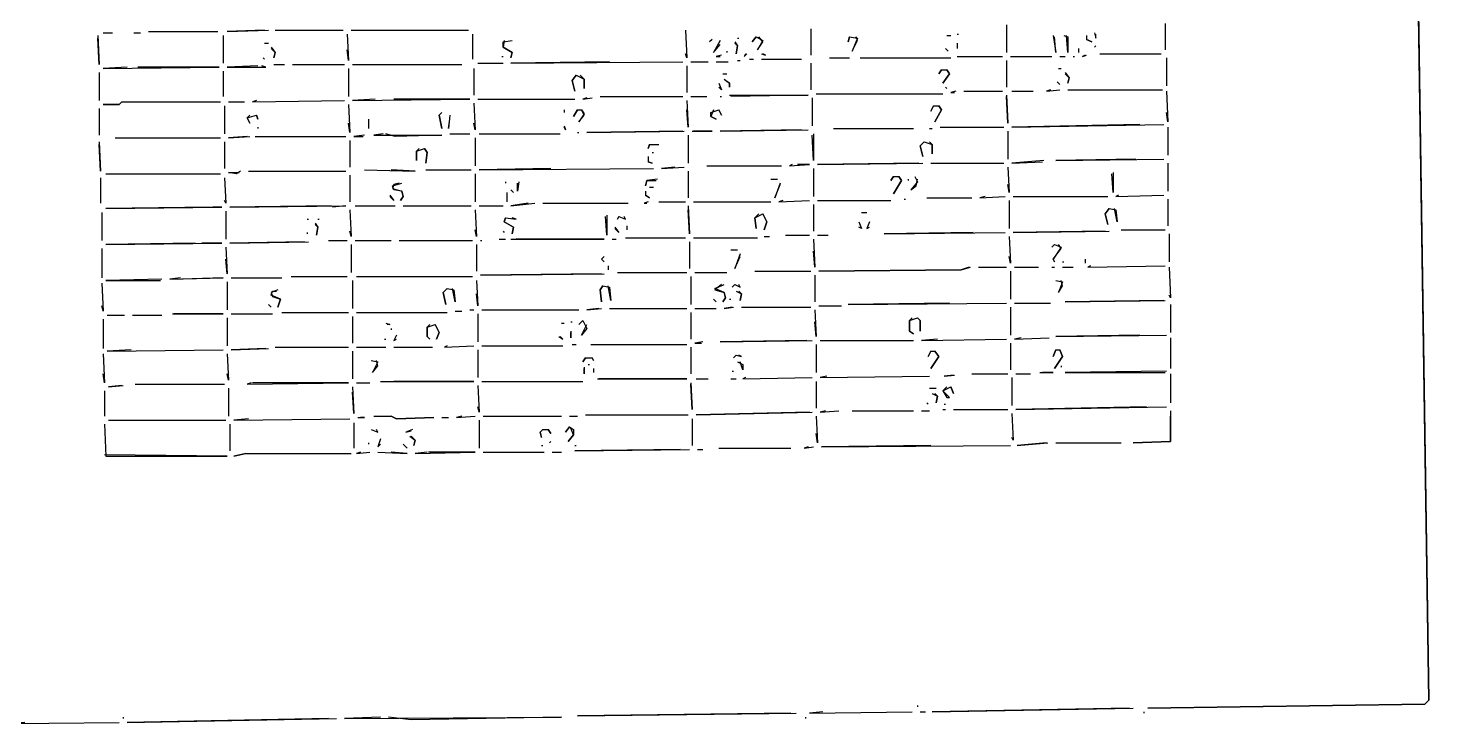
# Model space of a CAD drawing. Extents: x 0 to 16407, y 159 to 1115.
# Drawn here: x 9915.1 to 10178, y 226.2 to 356.9 of the extents above; entities that cross this region are included whole.
import ezdxf

# ---------------------------------------------------------------- set-up
doc = ezdxf.new("R2010")
doc.units = 0
doc.layers.add('RASTER_VECTOR_LINEWORK', color=5, linetype='CONTINUOUS')

msp = doc.modelspace()

# ---------------------------------------------------------------- linework, layer by layer
at = {"layer": 'RASTER_VECTOR_LINEWORK'}
for points in [[(10166, 1027.5), (10178, 230.75), (10177.25, 230), (10125.25, 229.25), (10177.25, 230), (10178, 230.75), (10166, 1022.75)], [(10128.5, 357.75), (10128.5, 352.75)], [(9928.25, 355.5), (9928.5, 350), (9928.25, 355)], [(9929.25, 356), (9931, 356)], [(9935, 356), (9936.25, 356)], [(9937.75, 356.25), (9950.75, 356.25)], [(9951.75, 355.5), (9951.75, 350.25)], [(9959.5, 356.5), (9952.5, 356.25), (9960.25, 356.5)], [(9961.5, 356.5), (9974.25, 356.5)], [(9975, 355.75), (9975.25, 350.75), (9975, 352.75)], [(9975.75, 356.5), (9997.75, 356.5)], [(9998.5, 355.75), (9998.5, 351)], [(10038.5, 356.5), (10038.75, 351.25), (10038.5, 352)], [(10048.25, 355), (10048.5, 355)], [(10051.75, 355.25), (10051, 354.25), (10051.75, 355.25), (10053, 354.5), (10052, 352.75), (10053, 354.25), (10052.25, 355.25)], [(10062, 356.75), (10062, 351.75)], [(10069.25, 355.25), (10069, 354.25), (10069.25, 355.25), (10070.75, 355), (10069.75, 352.5), (10070.75, 354.5), (10070.5, 355.25)], [(10087.5, 355.5), (10088.25, 355.5)], [(10089.5, 355.75), (10089.75, 355.75)], [(10098.75, 357.5), (10098.75, 352.25)], [(10107.5, 355.5), (10108, 352.25), (10107.75, 355.25)], [(10109.5, 355.5), (10110.25, 355.25), (10110.25, 352.25), (10110, 355.5)], [(10113.75, 355.5), (10113.75, 354.75), (10114.75, 354.25), (10113.75, 354.75)], [(10115.25, 356), (10115.5, 355), (10115.5, 355.75)], [(9959.5, 354), (9960.25, 354)], [(9960.75, 353.25), (9961.5, 352.25), (9961.25, 351.25), (9961.5, 352.25), (9960.75, 353)], [(10004.5, 354.5), (10004.25, 353.25), (10006, 352.25), (10005.75, 351.25), (10006, 352.25), (10004.25, 353.25), (10004.25, 354.25), (10006, 354.5)], [(10043.5, 354.75), (10043, 354.25)], [(10045, 354.5), (10043.75, 352.25), (10045, 353.75)], [(10046.25, 352.5), (10046.25, 352.25)], [(10047.75, 354.25), (10048.25, 353.5), (10048, 352), (10048.25, 353.5), (10047.75, 354)], [(10087.25, 353), (10087.75, 352.5)], [(10089.5, 354), (10089.5, 353)], [(10112.25, 353), (10112.25, 352.25)], [(10115.5, 353.5), (10115.25, 353.25)], [(9958.25, 349.75), (9952.5, 349.5), (9959.75, 349.5), (9959, 349.75)], [(9959.25, 351.25), (9959.5, 351)], [(9961.25, 350), (9963.25, 350)], [(9964.75, 350), (9974.5, 350)], [(9976, 350), (9996.5, 350)], [(9999.5, 350.25), (10004.25, 350.25)], [(10004, 351.5), (10004.25, 351.5)], [(10024.25, 350.5), (10005.75, 350.25), (10038, 350.5)], [(10038.75, 349.75), (10038.75, 344.75)], [(10039.5, 350.5), (10042.75, 350.5)], [(10045.25, 351.75), (10044.25, 351.5), (10045, 351.5)], [(10044.25, 350.5), (10046.5, 350.5)], [(10048.25, 350.75), (10048.75, 350.75)], [(10049.75, 352), (10049.5, 351.5), (10050, 352)], [(10050.5, 351), (10051.25, 351)], [(10052.75, 352), (10053.5, 351.75), (10053, 352)], [(10052.75, 351), (10060.25, 351)], [(10062, 350.25), (10062, 345.25)], [(10065.5, 351.25), (10069.25, 351.25)], [(10071.25, 351.25), (10088.25, 351.25)], [(10089.5, 351.5), (10098, 351.5)], [(10098.75, 350.75), (10098.75, 345.75)], [(10099.5, 351.5), (10107.25, 351.5)], [(10108.75, 351.5), (10109.75, 351.5)], [(10111.25, 351.5), (10111.5, 351.5)], [(10113.5, 351.75), (10113, 351.5), (10113.75, 351.75)], [(10116.25, 352), (10127.75, 352)], [(10128.75, 351.25), (10128.75, 346)], [(9928.5, 348.5), (9928.5, 343.25)], [(9933.75, 349.5), (9929.25, 349.25), (9951, 349.5), (9935.75, 349.5)], [(9951.75, 348.75), (9951.75, 344)], [(9975.25, 349.25), (9975.25, 344)], [(9998.75, 349.25), (9998.75, 344.25)], [(10018, 348), (10017.25, 347), (10017.75, 345), (10017.25, 347), (10018, 348), (10019.5, 347.25), (10019.5, 345.5), (10019.5, 347.25), (10018.75, 348)], [(10045.5, 348.25), (10046.25, 348.25)], [(10045.75, 347.25), (10046.75, 346.5), (10046.75, 345.75), (10046.75, 346.5), (10046, 347)], [(10086.5, 349), (10086, 348.25), (10086.5, 349), (10087.5, 349), (10088, 348.25), (10086.75, 346.5), (10088, 348.25), (10087.5, 349)], [(10108.5, 349.25), (10109, 349.25)], [(10109.75, 348.5), (10110.5, 347.5), (10110.25, 346.5), (10110.5, 347.5), (10109.75, 348.25)], [(10044.75, 346.5), (10045.25, 345.25), (10044.75, 345.75)], [(10063, 344.5), (10086.75, 344.5)], [(10087.25, 345.75), (10087.5, 345.5)], [(10089.25, 345), (10088.25, 344.75), (10089, 344.75)], [(10090.75, 345), (10098, 345)], [(10099.75, 345), (10103.75, 345)], [(10107, 345.25), (10106.25, 345), (10108.75, 345.25)], [(10108.25, 346.75), (10108.75, 346.25)], [(10110.25, 345.25), (10128, 345.25)], [(10128.75, 345), (10129, 339.25), (10128.75, 341)], [(9928.5, 341.75), (9928.5, 336.75)], [(9932.75, 343), (9932.25, 342.5), (9929.25, 342.5), (9932.25, 342.5), (9932.75, 343), (9951.25, 343)], [(9952, 342.25), (9952, 337)], [(9952.75, 343), (9955.75, 343)], [(9958, 343.25), (9957.25, 343), (9974.5, 343.25)], [(9975.25, 342.5), (9975.5, 337.25), (9975.25, 339)], [(9980.25, 343.5), (9976, 343.25), (9998, 343.5), (9983.75, 343.5)], [(9998.75, 342.75), (9999, 337.75), (9998.75, 339)], [(9999.5, 343.5), (10017.75, 343.5)], [(10020, 343.75), (10019.25, 343.5), (10021, 343.75)], [(10022.5, 344), (10038, 344)], [(10038.75, 343.25), (10039, 338.25), (10038.75, 341.5)], [(10039.5, 344), (10042.5, 344)], [(10045, 344), (10045.25, 344)], [(10046.75, 344.25), (10061.5, 344.25), (10047, 344)], [(10062.25, 343.75), (10062.25, 338.5)], [(10085, 342.25), (10084.5, 341.25), (10085, 342.25), (10086, 342.25), (10086.5, 341.5), (10085.25, 339.25), (10086.5, 341.5), (10086, 342.25)], [(10098.75, 344.25), (10099, 339), (10098.75, 344)], [(9956.75, 340.5), (9956.25, 340), (9956.75, 339), (9956.25, 340), (9958, 340.5), (9958.25, 339.75), (9958, 340.5)], [(9979, 339.75), (9979, 338)], [(9992.75, 341), (9992.25, 340.5), (9992.75, 338), (9992.25, 340.5)], [(9994.25, 340.5), (9994, 338), (9994.25, 339.75)], [(10015.75, 341.5), (10015.75, 341)], [(10018.25, 341.5), (10017.5, 340.25), (10018.25, 341.5), (10019, 341.5), (10019.5, 340.75), (10018.5, 339.25), (10019.5, 340.5), (10019, 341.5)], [(10043.75, 341.5), (10043.25, 340.25), (10044.25, 339.75), (10043.25, 340.25), (10043.25, 341), (10044.75, 341.5), (10045.25, 340.5), (10044.75, 341.5)], [(9956.25, 336.5), (9952.75, 336.25), (9956.75, 336.5)], [(9957.75, 336.5), (9974.75, 336.5)], [(9958.25, 338.25), (9958.25, 338)], [(9978.25, 336.75), (9976.25, 336.5), (9978, 336.5)], [(9981.75, 337), (9980, 336.75), (9992.75, 336.75), (9984, 336.5), (9982.25, 337)], [(9994.25, 337), (9998, 337)], [(9999.75, 337), (10015, 337)], [(10015.75, 338.5), (10016, 337.75), (10015.75, 338.25)], [(10018.25, 337.25), (10018.5, 337.25)], [(10038, 337.5), (10020, 337.25), (10038.25, 337.5)], [(10039, 336.75), (10039, 331.5)], [(10039.75, 337.5), (10043.5, 337.5), (10040, 337.5)], [(10060.25, 337.75), (10045, 337.5), (10061.5, 337.75)], [(10062.5, 337), (10062.5, 332), (10062.25, 336.75)], [(10066.25, 338), (10081.25, 338)], [(10084.25, 338), (10084.75, 338)], [(10086.25, 338.25), (10098.25, 338.25)], [(10099, 337.5), (10099, 332.25)], [(10123.75, 338.75), (10099.75, 338.25), (10128.25, 338.75)], [(10129, 338.25), (10129, 333)], [(9928.5, 335.5), (9928.75, 330), (9928.5, 335)], [(9931.5, 336.25), (9951.25, 336.25)], [(9952, 335.5), (9952, 330.5)], [(9975.5, 335.75), (9975.5, 330.75)], [(9988.5, 334.25), (9988, 333.75), (9988, 332), (9988, 333.75), (9989.5, 334.25), (9990, 333.5), (9989.75, 331.5), (9990, 333.5), (9989.5, 334.25)], [(9999, 336.25), (9999, 331)], [(10031.75, 335), (10031.5, 334.25), (10031.75, 335), (10033.5, 335)], [(10083.25, 335.5), (10082.5, 334.75), (10083, 332.75), (10082.5, 334.75), (10083.25, 335.5), (10084.75, 335), (10084.75, 333.25), (10084.75, 335), (10084.25, 335.5)], [(10031.5, 332.75), (10031.5, 331.75), (10032.25, 331.5), (10031.5, 331.75)], [(10032.25, 333.5), (10032.5, 333.5)], [(10058.5, 331.25), (10058, 331), (10061.75, 331.25), (10059.5, 331.25)], [(10082.25, 331.5), (10063.25, 331.25), (10083, 331.5)], [(10084.5, 331.5), (10098.25, 331.5)], [(10105.75, 332), (10099.75, 331.5), (10105.5, 331.75)], [(10123, 332.25), (10108, 332), (10128.25, 332.25)], [(10129, 331.5), (10129, 326.25)], [(9928.75, 328.75), (9928.75, 324)], [(9929.75, 329.5), (9951.25, 329.5)], [(9952, 328.75), (9952.25, 324), (9952, 324.5)], [(9955, 330), (9954.25, 329.5), (9952.75, 329.75), (9954.75, 329.75)], [(9956.5, 330), (9974.75, 330)], [(9975.5, 329.25), (9975.5, 324.25)], [(9978.25, 330.25), (9987.75, 330), (9983.25, 330.25)], [(9989.75, 330.25), (9998.25, 330.25)], [(9999, 329.5), (9999, 324.25)], [(10013.25, 330.5), (9999.75, 330.25), (10032.5, 330.5)], [(10036.5, 330.75), (10034, 330.5), (10038.25, 330.75)], [(10039, 330), (10039, 325)], [(10042.5, 331), (10056.5, 331)], [(10062.5, 330.5), (10062.5, 325.25)], [(10077.5, 329), (10077, 328.25), (10077.5, 329), (10078.5, 329), (10079, 328.25), (10077.5, 325.75), (10079, 328.25), (10078.5, 329)], [(10081.5, 329), (10082, 328), (10080.75, 326.5), (10081.75, 327.25), (10082, 328.5)], [(10099, 330.75), (10099.25, 326), (10099, 327.5)], [(10118.75, 329.75), (10118.75, 326), (10118.5, 329.5)], [(9984.75, 327.75), (9983.75, 327.5), (9983.5, 326.75), (9985.25, 326.25), (9985.5, 325.25), (9985, 324.5), (9985.5, 325.25), (9985.25, 326.25), (9983.75, 326.5), (9983.5, 327.25), (9985.25, 327.75)], [(10004.75, 328), (10004.75, 327.75)], [(10005, 326), (10005, 324.25)], [(10005.75, 326.5), (10006.25, 326)], [(10007.25, 328), (10007, 326.25), (10007, 327.75)], [(10033.25, 328.5), (10031.25, 328.25), (10031, 327.25), (10031.25, 328.25), (10033, 328.25)], [(10031, 326.25), (10031, 325.5), (10031.75, 325), (10031, 325.5)], [(10031.75, 327), (10032.5, 327)], [(10054.5, 328.5), (10055.75, 328.5)], [(10056.25, 327.75), (10055.25, 325), (10056.25, 327.5)], [(10080.25, 328.5), (10080.25, 328.25)], [(9972, 323.5), (9953, 323.25), (9974.75, 323.5), (9972.25, 323.25)], [(9976.5, 323.5), (9984, 323.5)], [(9983, 325.5), (9983.75, 324.5), (9983, 325.25)], [(9985.5, 323.5), (9998.25, 323.5)], [(9999.75, 323.5), (10004.25, 323.5)], [(10009, 324), (10005.75, 323.5), (10010.25, 324)], [(10011.75, 324), (10027.75, 324)], [(10031.5, 324.25), (10030.75, 324), (10031.25, 324)], [(10033.5, 324.25), (10038.5, 324.25)], [(10039, 323.5), (10039.25, 318.25), (10039, 322.75)], [(10040, 324.25), (10054.5, 324.25)], [(10056.75, 324.5), (10056, 324.25), (10061.75, 324.5)], [(10062.5, 323.75), (10062.5, 318.75)], [(10063.25, 324.5), (10077, 324.5)], [(10079.5, 324.75), (10079.75, 324.75)], [(10083.75, 325), (10092.25, 325)], [(10094.75, 325.25), (10093.75, 325), (10098.5, 325.25)], [(10099.25, 324.5), (10099.25, 319.25)], [(10100, 325.25), (10117.75, 325.25)], [(10119.75, 325.5), (10119.25, 325.25), (10128.25, 325.5)], [(10129, 324.75), (10129, 319.75)], [(9929, 322.25), (9929, 317)], [(9949.5, 323.25), (9929.75, 323), (9951.5, 323.25), (9949.75, 323.25)], [(9952.25, 322.5), (9952.25, 317.25)], [(9967.5, 321), (9967.75, 321)], [(9969.5, 321), (9969.75, 321)], [(9975.5, 322.75), (9975.75, 317.75), (9975.5, 318.75)], [(9999, 322.75), (9999.25, 317.75), (9999, 319)], [(10004.75, 321.25), (10004.5, 320.5), (10006.25, 319.5), (10006, 318.25), (10006.25, 319.5), (10004.5, 320.5), (10004.75, 321.25), (10006.75, 321), (10006, 321.25)], [(10023.75, 321.75), (10023.75, 318), (10023.5, 321.5)], [(10026, 321.5), (10025.75, 321), (10026, 321.5), (10027.25, 321), (10027, 321.5)], [(10052.25, 322), (10051.5, 321.25), (10051.75, 319.25), (10051.5, 321.25), (10053, 322), (10053.75, 320.5), (10053.25, 319), (10053.75, 320.5), (10053, 322)], [(10071.5, 322.25), (10072.5, 322.25)], [(10118, 323), (10117.25, 322), (10117.75, 320), (10117.25, 322), (10118, 323), (10119.25, 322.75), (10119.5, 320.5), (10119, 323)], [(9967.5, 318.5), (9967.5, 318.25)], [(9969, 320.25), (9969.5, 319.5), (9969.25, 318), (9969.5, 319.5), (9969, 320)], [(10004.25, 318.75), (10004.5, 318.5)], [(10025.25, 319.5), (10026, 318.5), (10025.25, 319.25)], [(10027.5, 319.75), (10027.5, 319)], [(10071, 320.5), (10071.5, 319.25), (10071, 319.5)], [(10073, 320.5), (10072.5, 319.25), (10073, 319.5)], [(10092.5, 318.5), (10075.75, 318.25), (10098.5, 318.5)], [(10117.25, 318.75), (10100, 318.5), (10118, 318.75)], [(10120.25, 319), (10128.5, 319)], [(10129.25, 318.25), (10129.25, 313)], [(9929, 315.5), (9929, 310)], [(9946.5, 316.5), (9929.75, 316.25), (9951.5, 316.5), (9947.75, 316.5)], [(9952.25, 315.75), (9952.5, 310.75), (9952.25, 313.5)], [(9967, 316.75), (9953, 316.5), (9967.75, 316.75)], [(9971.5, 317), (9975, 317)], [(9975.75, 316.25), (9975.75, 311)], [(9976.5, 317), (9983.25, 317)], [(9984.75, 317), (9998.5, 317)], [(9999.25, 316.25), (9999.25, 311.25)], [(10000, 317), (10000.25, 317)], [(10003.5, 317.25), (10004.75, 317.25)], [(10005.75, 317.25), (10023.25, 317.25), (10006.75, 317.25)], [(10024.75, 317.25), (10025.5, 317.25)], [(10027.25, 317.5), (10038.5, 317.5)], [(10039.25, 316.75), (10039.25, 311.75)], [(10040, 317.5), (10052, 317.5)], [(10053.25, 317.75), (10054.25, 317.75)], [(10057.25, 318), (10061.75, 318)], [(10062.5, 317.25), (10062.75, 312), (10062.5, 315)], [(10063.25, 318), (10065.25, 318)], [(10099.25, 317.75), (10099.5, 312.75), (10099.25, 314)], [(10107.75, 316.25), (10107.25, 315.75), (10107.75, 316.25), (10109, 315.75), (10107.5, 313.5), (10107.75, 313), (10107.5, 313.5), (10109, 315.5), (10108.5, 316.25)], [(10023.25, 314), (10022.75, 313.5), (10023.25, 313), (10022.75, 313.5)], [(10047, 315.25), (10048.25, 315.25)], [(10048.75, 314.5), (10047.75, 311.75), (10048.75, 314)], [(10109.25, 313), (10109.5, 313)], [(10113.5, 313.5), (10113.5, 312.75)], [(9964.5, 310.25), (9975, 310.25)], [(9976.75, 310.25), (9998.5, 310.25)], [(10022.75, 310.75), (10000, 310.5), (10023.25, 310.75)], [(10024, 312.25), (10024, 311.5)], [(10025.75, 311), (10038.75, 311)], [(10039.5, 310.25), (10039.5, 305)], [(10040.25, 311), (10046.25, 311)], [(10051.5, 311.25), (10062, 311.25)], [(10062.75, 310.5), (10062.75, 305.5)], [(10091.75, 312), (10090.25, 311.5), (10063.5, 311.25), (10090.25, 311.5), (10092, 312)], [(10093.5, 312), (10098.75, 312)], [(10099.5, 311.25), (10099.5, 306)], [(10100.25, 312), (10104.75, 312)], [(10107.25, 312), (10107.75, 312)], [(10109.25, 312), (10111.25, 312)], [(10114.5, 312.25), (10114, 312), (10128.5, 312.25)], [(10129.25, 312), (10129.5, 306.25), (10129.25, 306.75)], [(9929, 309), (9929.25, 303.75), (9929, 304.75)], [(9940.25, 309.75), (9929.75, 309.5), (9940, 309.5)], [(9943.75, 310), (9941.75, 309.75), (9951.75, 310), (9944, 309.75)], [(9952.5, 309.25), (9952.5, 304)], [(9953.25, 310), (9962.75, 310)], [(9962, 307.75), (9960.75, 307.25), (9961, 306.5), (9962.5, 306), (9962, 304.5), (9962.5, 306), (9960.75, 306.75), (9961, 307.5), (9961.75, 307.5)], [(9976, 309.5), (9976, 304.25)], [(9993.75, 308), (9993, 307.25), (9993.5, 305), (9993, 307.25), (9993.75, 308), (9995, 307.75), (9995.25, 305.5), (9994.75, 308)], [(9999.25, 309.5), (9999.5, 304.75), (9999.25, 307)], [(10023, 308.5), (10022.5, 307.75), (10022.75, 305.5), (10022.5, 307.75), (10023, 308.5), (10024.25, 308.25), (10024.5, 305.75), (10024, 308.5)], [(10045.25, 308.75), (10044, 307.75), (10045.75, 307.25), (10046, 306.25), (10045.5, 305.5), (10046, 306.25), (10045.75, 307.25), (10044, 308), (10045.75, 308.75)], [(10047.75, 308.75), (10047.25, 308.25), (10047.75, 308.75), (10048.75, 308.25), (10048.5, 308.75)], [(10108, 309.5), (10109.25, 309.25), (10108.5, 307.25), (10109.25, 308.5), (10109, 309.5)], [(9960.25, 305), (9960.75, 304.5)], [(10043.75, 306), (10044.25, 305.5)], [(10046.75, 306), (10047, 306)], [(10048, 307.5), (10049, 307), (10048.75, 305.75), (10049, 307), (10048.5, 307.5)], [(10088, 305.25), (10069, 305), (10098.75, 305.25)], [(10100.25, 305.25), (10107, 305.25)], [(10128.25, 305.75), (10109.75, 305.5), (10128.5, 305.75)], [(10129.5, 305), (10129.5, 299.75)], [(9930, 303), (9933.25, 303)], [(9934.75, 303), (9940.25, 303)], [(9942.25, 303.25), (9951.75, 303.25), (9942.5, 303.25)], [(9952.5, 302.5), (9952.5, 297.25)], [(9953.25, 303.25), (9961, 303.25)], [(9962.75, 303.5), (9975.25, 303.5)], [(9976, 302.75), (9976, 297.75)], [(9976.75, 303.5), (9993.75, 303.5)], [(9995.25, 303.75), (9996.5, 303.75)], [(9998, 304), (9998.75, 304)], [(9999.5, 303.25), (9999.5, 298)], [(10000.25, 304), (10018.5, 304)], [(10022.25, 304.25), (10020, 304), (10022.75, 304.25)], [(10024.25, 304.25), (10038.75, 304.25)], [(10039.5, 303.5), (10039.5, 298.5)], [(10040.25, 304.25), (10044.25, 304.25)], [(10047.25, 304.5), (10045.75, 304.25), (10047.5, 304.5)], [(10049, 304.5), (10062, 304.5)], [(10062.75, 304), (10063, 299), (10062.75, 301.75)], [(10063.5, 304.75), (10067.75, 304.75)], [(10081, 302.5), (10080.5, 302), (10080.5, 300), (10081.25, 299.5), (10080.5, 300), (10080.5, 302), (10082, 302.5), (10082.5, 302), (10082.5, 300), (10082.5, 302), (10082, 302.5)], [(10099.5, 304.5), (10099.5, 299.25)], [(9929.25, 302.25), (9929.25, 296.75)], [(9982.25, 301.5), (9983, 301.25), (9982.5, 301.25)], [(9983.25, 300.5), (9983.25, 300.25)], [(9990.5, 301.25), (9990, 300.75), (9990, 299), (9990.5, 298.5), (9990, 299), (9990, 300.75), (9991.5, 301.25), (9992.25, 299.75), (9991.75, 298.5), (9992.25, 299.75), (9991.5, 301.25)], [(10015.25, 301.5), (10015.75, 301.5)], [(10017, 301.75), (10017.25, 301.75)], [(10017, 300), (10017, 298.75), (10017, 299.75)], [(10019.25, 302), (10018.5, 301.25), (10019.25, 302), (10020, 300.5), (10019, 299.25), (10020, 301.25)], [(9982, 298.5), (9982.25, 298.5)], [(9984.25, 299.25), (9983.75, 298.25), (9984.25, 298.5)], [(9993.75, 297.25), (9993.25, 297), (9998.75, 297.25)], [(10000.25, 297.25), (10015.5, 297.25)], [(10014.75, 299), (10015.5, 298.5), (10015, 299)], [(10017.25, 297.5), (10018, 297.5)], [(10020.75, 297.5), (10038.75, 297.5)], [(10041.75, 298), (10040.25, 297.75), (10041.5, 297.75)], [(10061.25, 298.25), (10045, 298), (10062.25, 298.25)], [(10063, 297.5), (10063, 292.25)], [(10063.75, 298.25), (10081.25, 298.25)], [(10085.75, 298.5), (10082.75, 298.25), (10098.75, 298.5)], [(10099.5, 297.75), (10099.5, 292.75)], [(10101.5, 298.75), (10100.25, 298.5), (10106.75, 298.75)], [(10123.75, 299.25), (10108, 299), (10128.75, 299.25)], [(10129.5, 298.75), (10129.5, 293)], [(9929.25, 295.75), (9929.5, 290.25), (9929.25, 292)], [(9934.5, 296.5), (9930, 296.25), (9951.75, 296.5)], [(9952.5, 295.75), (9952.75, 290.75), (9952.5, 292)], [(9959.75, 296.75), (9953.25, 296.5), (9960.25, 296.75)], [(9961.5, 297), (9975.25, 297)], [(9976, 296.25), (9976, 291)], [(9976.75, 297), (9982.25, 297)], [(9979.5, 294.5), (9980.75, 294.25), (9979.75, 292.25), (9980.75, 293.5), (9980.5, 294.5)], [(9983.75, 297), (9991, 297)], [(9999.5, 296.5), (9999.5, 291.25)], [(10019.75, 295), (10019.25, 294.25), (10019.75, 295), (10021, 295), (10021.25, 294.5), (10021, 295)], [(10039.5, 297), (10039.5, 292)], [(10048, 295.5), (10047.5, 295), (10048, 295.5), (10049, 295.25), (10048.5, 295.5)], [(10084.5, 296.25), (10084, 295.25), (10084.5, 296.25), (10085.25, 296.25), (10086, 295.25), (10084.5, 293), (10086, 295.25), (10085.25, 296.25)], [(10108, 296.5), (10107.5, 295.25), (10108, 296.5), (10108.75, 296.5), (10109.25, 295.25), (10107.75, 293), (10109.25, 295.25), (10108.75, 296.5)], [(10019.5, 293.25), (10019.5, 292), (10019.5, 293)], [(10020.25, 293.75), (10020.5, 293.75)], [(10021.25, 293), (10021.25, 292.25)], [(10047.25, 292.5), (10047.5, 292.5)], [(10048.25, 294.25), (10049.25, 293.75), (10049.25, 292.75), (10048.75, 294.25)], [(10092.25, 292), (10099, 292)], [(10100.5, 292), (10103.25, 292)], [(10105, 292.25), (10107.5, 292.25), (10105.5, 292.25)], [(10109, 293.5), (10109, 293.25)], [(10128.75, 292.5), (10109.75, 292.25), (10128.5, 292.25)], [(10129.5, 292), (10129.5, 286.5)], [(9932.75, 289.75), (9930.25, 289.5), (9933, 289.75)], [(9935.25, 290), (9952, 290)], [(9952.75, 289.25), (9952.75, 284)], [(9957, 290.25), (9956.25, 290), (9975.25, 290.25), (9957.25, 290.25)], [(9976, 289.5), (9976.25, 284.5), (9976, 288.5)], [(9976.75, 290.25), (9979.25, 290.25)], [(9981.25, 290.5), (9998.75, 290.5), (9983.75, 290.5)], [(9999.5, 289.75), (9999.75, 284.75), (9999.5, 285.75)], [(10000.25, 290.5), (10019.25, 290.5)], [(10022, 291), (10038.75, 291), (10022.25, 291)], [(10039.5, 290.25), (10039.75, 285.25), (10039.5, 290)], [(10040.5, 291), (10042.75, 291)], [(10047, 291), (10048, 291)], [(10049.75, 291.25), (10049.25, 291), (10062.25, 291.25)], [(10063, 290.5), (10063, 285.5)], [(10065, 291.5), (10063.75, 291.25), (10084.25, 291.5)], [(10084.25, 289.25), (10085.5, 289.25)], [(10087.5, 289.5), (10086.75, 288.75), (10087.5, 287.5), (10088, 287.5), (10086.75, 288.75), (10088.25, 289.5), (10088.75, 288.25), (10088.25, 289.5)], [(10088.75, 291.75), (10087, 291.5), (10089, 291.75)], [(10099.75, 291.25), (10099.75, 286)], [(9929.5, 288.75), (9929.5, 284)], [(10084.75, 288.25), (10085.75, 287.75), (10085.5, 286.5), (10085.75, 287.75), (10085.25, 288.25)], [(9980, 284), (9983.25, 284), (9984.25, 283.5), (9991.25, 283.75), (9984.25, 283.5), (9983.25, 284)], [(9996.5, 284), (9995.5, 283.75), (9999, 284)], [(10000.5, 284), (10015.25, 284)], [(10016.75, 284), (10018.25, 284)], [(10019.75, 284.25), (10039, 284.25)], [(10061.75, 284.75), (10040.5, 284.25), (10062.25, 284.75)], [(10063, 284), (10063.25, 279), (10063, 280.75)], [(10064.75, 285), (10063.75, 284.75), (10067.25, 285)], [(10069.75, 285), (10081.25, 285)], [(10082.75, 285), (10084.25, 285)], [(10083.75, 286.5), (10084, 286.25)], [(10086.75, 285.25), (10087.25, 285.25)], [(10087, 286.25), (10087.25, 286.25)], [(10088.75, 285.25), (10099, 285.25)], [(10099.75, 284.5), (10100, 279.5), (10099.75, 280)], [(10125, 285.75), (10100.5, 285.25), (10128.75, 285.75)], [(10129.5, 285), (10129.5, 279.25), (10122.5, 279), (10129.5, 279.25), (10129.5, 284)], [(9929.5, 282.5), (9929.75, 276.5), (9952.5, 276.5), (9929.5, 276.75)], [(9930.25, 283.25), (9952.25, 283.25)], [(9953, 282.5), (9953, 277.5)], [(9956.5, 283.5), (9953.75, 283.25), (9975.5, 283.5)], [(9976.25, 282.75), (9976.25, 278)], [(9977, 283.75), (9978.25, 283.75), (9977.5, 283.75)], [(9979.5, 281.5), (9980.75, 281), (9980.5, 281.5)], [(9987.25, 281.5), (9986, 281), (9987, 281.25)], [(9992.75, 283.75), (9994, 283.75)], [(9999.75, 283.25), (9999.75, 278)], [(10011.75, 281.5), (10011.25, 281), (10011.5, 280), (10011.25, 281), (10011.75, 281.5), (10012.75, 281.5), (10013.25, 280.75), (10012.75, 281.5)], [(10016.75, 282), (10016, 281), (10016.75, 282), (10017.5, 281.5), (10017.5, 280.5), (10016.5, 279.25), (10017.5, 280.5), (10017, 281.75)], [(10039.75, 283.5), (10039.75, 278.5)], [(9979, 279), (9979, 278.75)], [(9981.25, 279.75), (9980.75, 278.25), (9981.25, 278.75)], [(9985.5, 278.75), (9986.25, 278), (9985.75, 278.5)], [(9986.75, 280.25), (9987.75, 279.5), (9987.5, 278.5), (9987.75, 279.5), (9987, 280.25)], [(10013.25, 279.25), (10013, 279)], [(10106.25, 279), (10100.75, 278.5), (10106.5, 279)], [(10108, 279), (10120.25, 279)], [(9956, 277), (9953.75, 276.5), (9956, 277), (9975.75, 277)], [(9977.5, 277.25), (9976.75, 277), (9979.25, 277.25)], [(9980.75, 277.25), (9986.25, 277), (9983.25, 277.25)], [(9990, 277.25), (9987.75, 277), (9999, 277.25), (9990.25, 277.25)], [(10000.5, 277.25), (10012, 277.25)], [(10011.5, 278.5), (10011.75, 278.5)], [(10013.5, 277.25), (10015.25, 277.25)], [(10017.75, 278.5), (10018, 278.5)], [(10037.5, 277.75), (10017.75, 277.5), (10039.25, 277.75)], [(10040.75, 277.75), (10041.75, 277.75)], [(10044.75, 278), (10058.25, 278)], [(10061.5, 278.25), (10060.75, 278), (10062.5, 278.25)], [(10084.5, 278.5), (10064, 278.25), (10099.5, 278.5)], [(10082, 229.75), (10082, 229.5)], [(10121.75, 229.25), (10084.75, 228.5), (10122.5, 229.25)], [(9914.5, 226.5), (9905.75, 226.25), (9932.25, 226.5)], [(9933, 227.5), (9933, 227.25)], [(9971.5, 227.25), (9933.75, 226.5), (9973, 227.25)], [(9981.25, 227.5), (9974.5, 227.25), (10015.25, 227.5), (9987, 227), (9982.75, 227.5)], [(10058.25, 228.25), (10018.25, 227.75), (10059.25, 228.25)], [(10061, 227.5), (10061, 227.25)], [(10064.25, 228.5), (10061.75, 228.25), (10081, 228.5)], [(10082.5, 228.5), (10083.5, 228.5)], [(10124.5, 228.5), (10124.5, 228.25)]]:
    msp.add_lwpolyline(points, dxfattribs=at)

doc.saveas('drawing.dxf')
